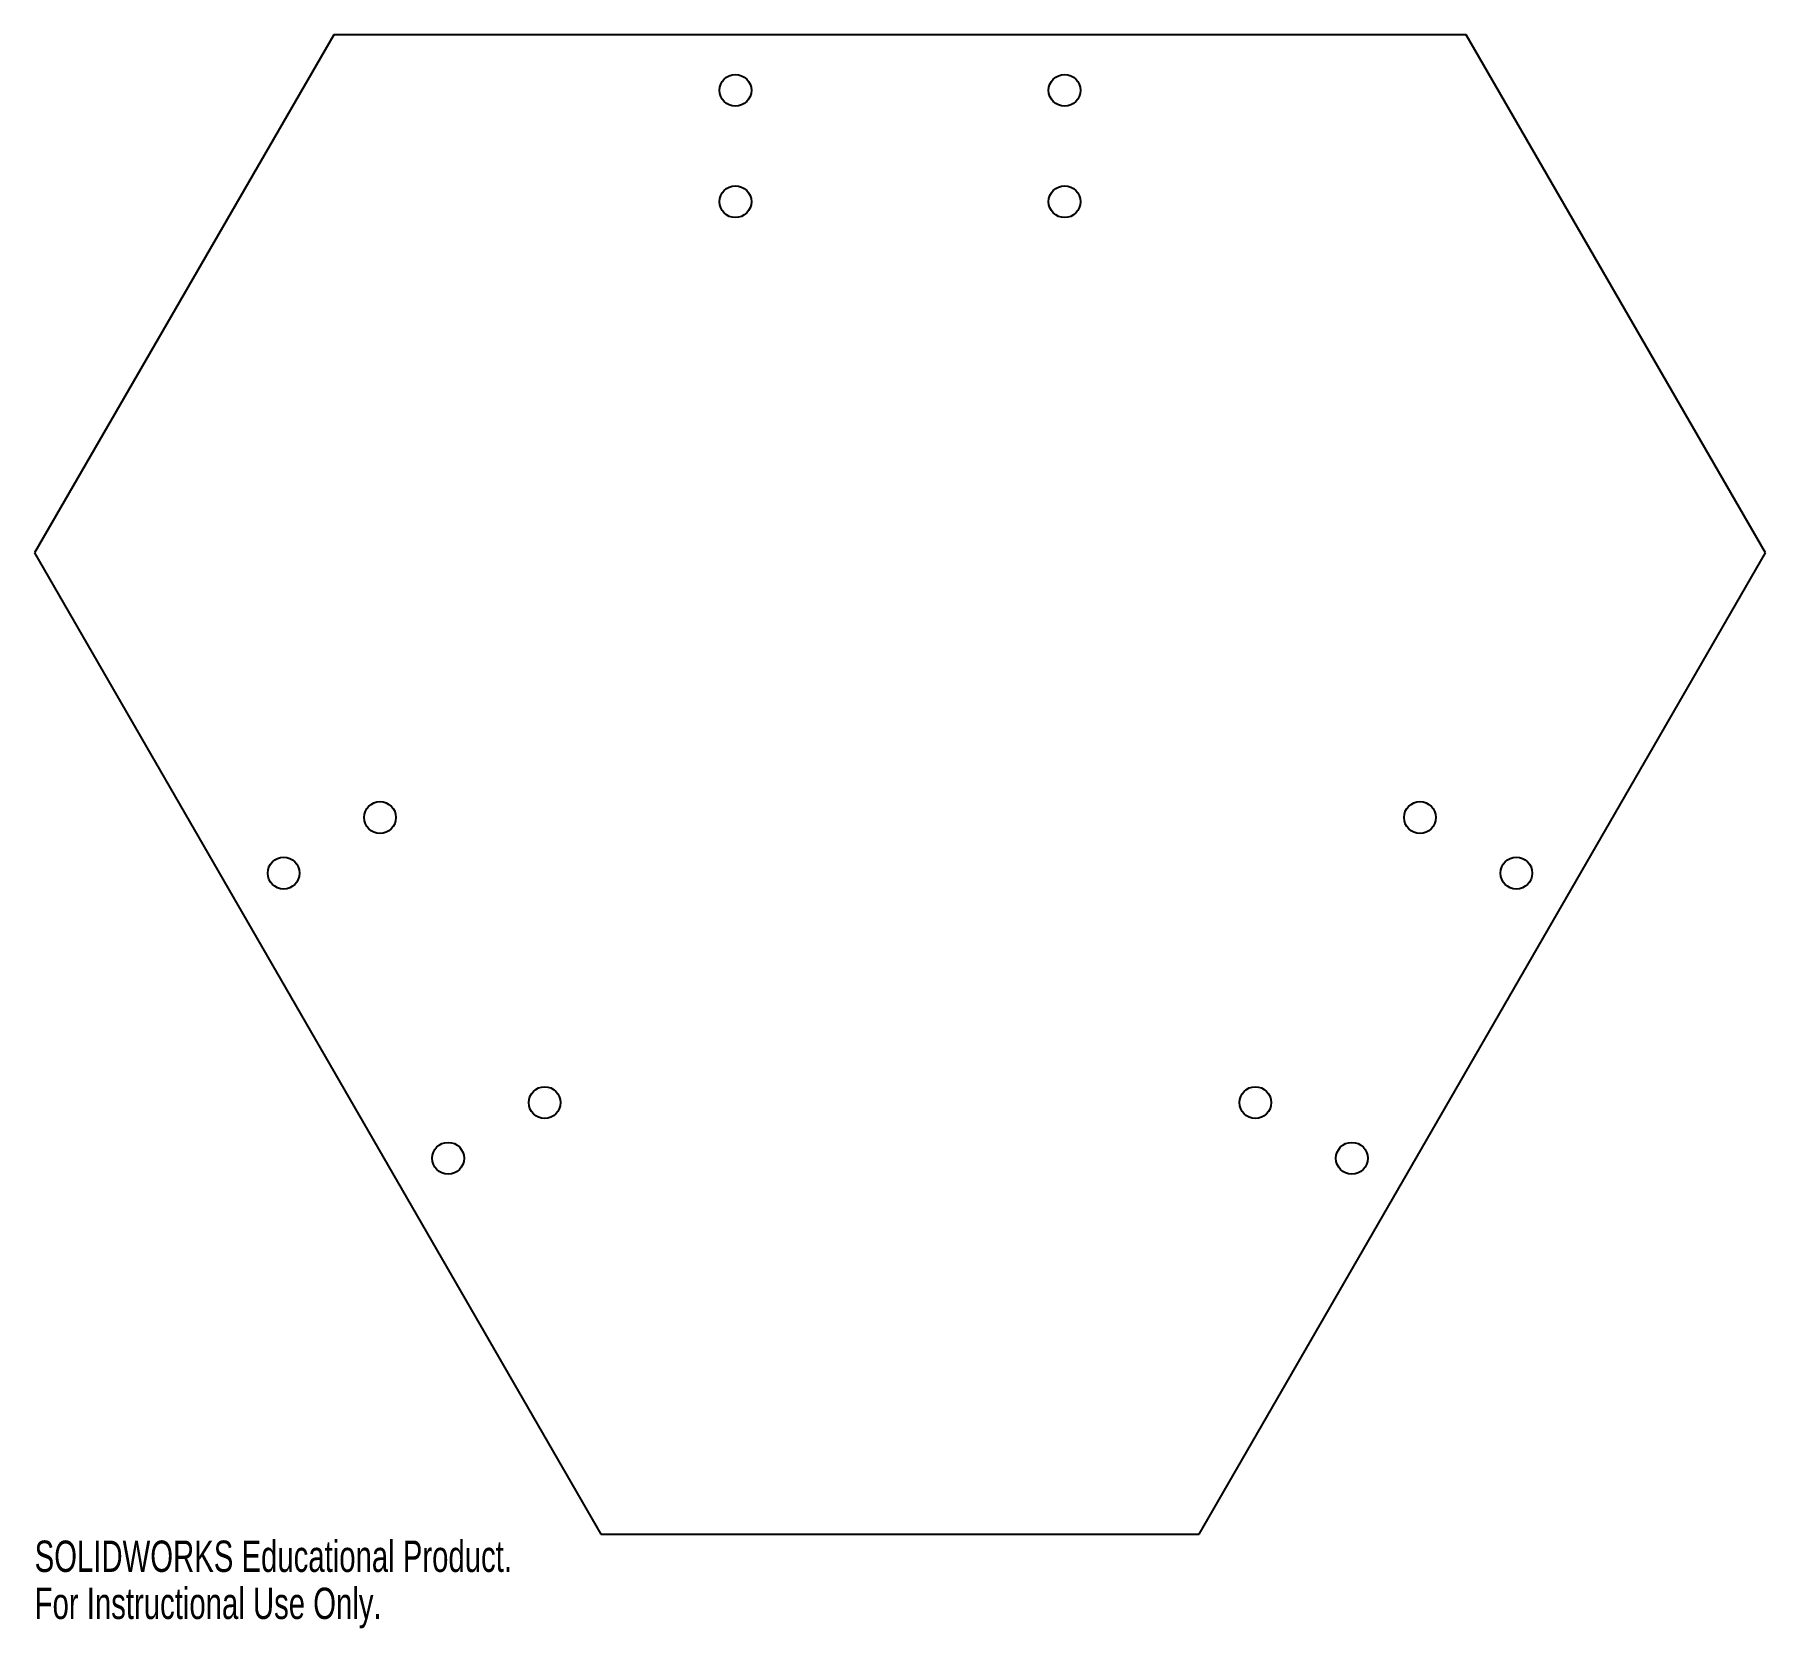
# Model space of a CAD drawing. Header units: inches. Extents: x -5.3 to 5.3, y -5.6 to 4.1.
import ezdxf

# ---------------------------------------------------------------- set-up
doc = ezdxf.new("R2010")
doc.units = ezdxf.units.IN
doc.header["$MEASUREMENT"] = 0
doc.styles.add('SLDTEXTSTYLE0', font='TXT', dxfattribs={"width": 0.7})

msp = doc.modelspace()

# ---------------------------------------------------------------- linework, layer by layer
at = {"color": 7, "linetype": 'Continuous', "lineweight": 25}
for p, q in [((-3.441, 4.086), (-5.259, 0.937)), ((3.441, 4.086), (-3.441, 4.086)), ((5.259, 0.937), (3.441, 4.086)), ((-5.259, 0.937), (-1.818, -5.023)), ((1.818, -5.023), (5.259, 0.937)), ((-1.818, -5.023), (1.818, -5.023))]:
    msp.add_line(p, q, dxfattribs=at)
for centre in [(-1, 3.748), (1, 3.748), (-1, 3.071), (1, 3.071), (-3.16, -0.67), (3.16, -0.67), (-3.746, -1.008), (3.746, -1.008), (-2.16, -2.402), (2.16, -2.402), (-2.746, -2.74), (2.746, -2.74)]:
    msp.add_circle(centre, 0.0965, dxfattribs=at)

# ---------------------------------------------------------------- texts
at = {"color": 7, "linetype": 'Continuous', "char_height": 0.1903, "attachment_point": 1, "style": 'SLDTEXTSTYLE0'}
for s, insert in [('SOLIDWORKS Educational Product.', (-5.259, -5.063)), ('For Instructional Use Only.', (-5.259, -5.349))]:
    msp.add_mtext(s, dxfattribs=dict(at, insert=insert))

doc.saveas('drawing.dxf')
